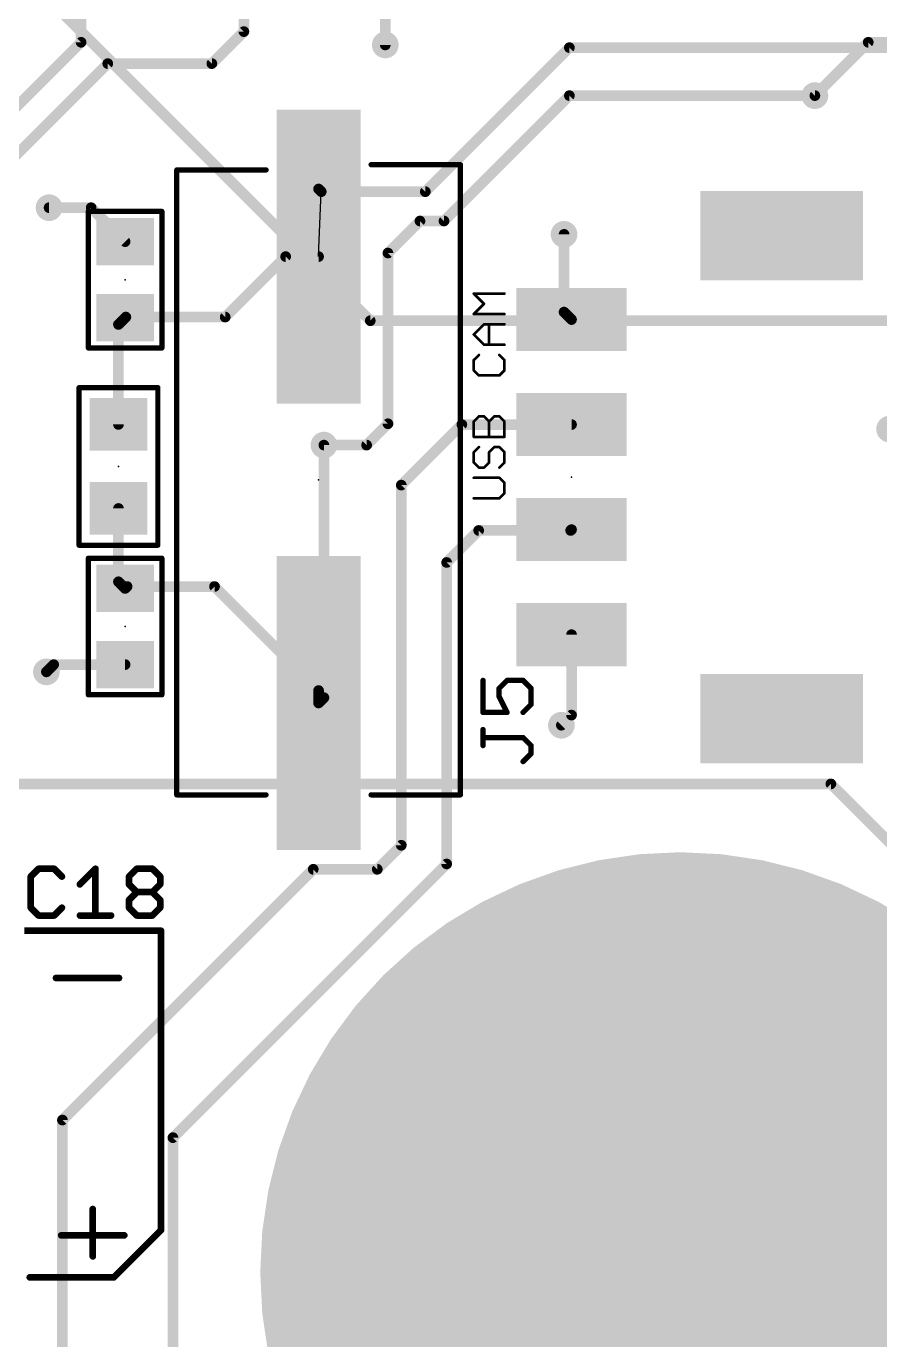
# Model space of a CAD drawing. Extents: x -0.2 to 82.8, y -0.2 to 76.
# Drawn here: x 14.15 to 30.39, y 30.72 to 55.73 of the extents above; entities that cross this region are included whole.
import ezdxf

# ---------------------------------------------------------------- set-up
doc = ezdxf.new("R2010")
doc.units = 0
for name, color, linetype in [('1', 22, 'CONTINUOUS'), ('16', 175, 'CONTINUOUS'), ('18', 82, 'CONTINUOUS'), ('19', 53, 'CONTINUOUS'), ('2', 175, 'CONTINUOUS'), ('20', 7, 'CONTINUOUS'), ('21', 253, 'CONTINUOUS'), ('23', 7, 'CONTINUOUS'), ('25', 253, 'CONTINUOUS'), ('29', 253, 'CONTINUOUS'), ('31', 253, 'CONTINUOUS'), ('41', 22, 'CONTINUOUS')]:
    doc.layers.add(name, color=color, linetype=linetype)

# ---------------------------------------------------------------- blocks, each defined once
blk = doc.blocks.new('RECT')
blk.add_solid([(-0.5, -0.5), (0.5, -0.5), (-0.5, 0.5), (0.5, 0.5)])
blk = doc.blocks.new('ROUNDV')
at = {"const_width": 0.5}
blk.add_lwpolyline([(0, -0.25, 1), (0, 0.25, 1), (0, -0.25)], format="xyb", dxfattribs=at)

msp = doc.modelspace()

# ---------------------------------------------------------------- linework, layer by layer
at = {"layer": '1', "const_width": 0.2032}
for points in [[(15.1892, 55.4228), (15.1892, 60.198)], [(18.288, 55.626), (18.288, 56.5024)], [(20.9804, 56.3814), (20.9804, 55.372)], [(9.906, 50.1396), (15.1892, 55.4228)], [(17.6784, 55.0164), (18.288, 55.626)], [(24.4856, 55.3212), (21.7424, 52.578)], [(31.2928, 55.3212), (24.4856, 55.3212)], [(15.6972, 55.0164), (11.9684, 51.2876)], [(15.6972, 55.0164), (17.6784, 55.0164)], [(24.4856, 54.4068), (22.098, 52.0192)], [(29.1592, 54.4068), (24.4856, 54.4068)], [(19.7612, 52.578), (19.7104, 52.6288)], [(21.7424, 52.578), (19.7612, 52.578)], [(14.5796, 52.2732), (15.3808, 52.2732)], [(15.3808, 52.2732), (16.0274, 51.6266)], [(21.6408, 52.0192), (21.0312, 51.4096)], [(22.098, 52.0192), (21.6408, 52.0192)], [(24.384, 50.2852), (24.384, 51.7652)], [(19.0836, 51.3416), (17.9324, 50.1904)], [(19.7104, 51.3416), (19.0836, 51.3416)], [(21.0312, 51.4096), (21.0312, 48.1584)], [(15.9004, 50.0496), (16.0274, 50.1766)], [(16.0412, 50.1904), (16.0274, 50.1766)], [(17.9324, 50.1904), (16.0412, 50.1904)], [(24.5263, 50.1429), (24.384, 50.2852)], [(15.9004, 48.1456), (15.9004, 50.0496)], [(21.0312, 48.1584), (20.6248, 47.752)], [(22.4381, 48.1429), (21.2852, 46.99)], [(24.5263, 48.1429), (22.4381, 48.1429)], [(19.812, 47.752), (19.812, 42.9432)], [(20.6248, 47.752), (19.812, 47.752)], [(21.2852, 46.99), (21.2852, 40.132)], [(15.9004, 46.5456), (15.9004, 45.1496)], [(22.1488, 45.5168), (22.7584, 46.1264)], [(22.7584, 46.1264), (24.5098, 46.1264)], [(24.5098, 46.1264), (24.5263, 46.1429)], [(22.1488, 39.7764), (22.1488, 45.5168)], [(15.9004, 45.1496), (16.0274, 45.0226)], [(16.0644, 45.0596), (16.0274, 45.0226)], [(17.7292, 45.0596), (16.0644, 45.0596)], [(19.7104, 43.0784), (17.7292, 45.0596)], [(24.5263, 44.1429), (24.5263, 42.6111)], [(14.6674, 43.5726), (14.5288, 43.434)], [(16.0274, 43.5726), (14.6674, 43.5726)], [(19.7104, 42.8416), (19.7104, 43.0784)], [(19.812, 42.9432), (19.7104, 42.8416)], [(24.5263, 42.6111), (24.3332, 42.418)], [(21.2852, 40.132), (20.828, 39.6748)], [(19.6088, 39.6748), (14.8336, 34.8996)], [(16.9373, 34.5649), (22.1488, 39.7764)], [(20.828, 39.6748), (19.6088, 39.6748)], [(14.8336, 34.8996), (14.8336, 28.1432)], [(16.9373, 29.5955), (16.9373, 34.5649)]]:
    msp.add_lwpolyline(points, dxfattribs=at)
at = {"layer": '1', "const_width": 0.1016}
for points in [[(18.2372, 55.626, 1), (18.3388, 55.626)], [(18.3239, 55.5901, 1), (18.2521, 55.6619)], [(15.1384, 55.4228, 1), (15.24, 55.4228)], [(15.2251, 55.3869, 1), (15.1533, 55.4587)], [(20.9296, 55.372, 1), (21.0312, 55.372)], [(24.4856, 55.372, 1), (24.4856, 55.2704)], [(24.5215, 55.2853, 1), (24.4497, 55.3571)], [(15.6972, 55.0672, 1), (15.6972, 54.9656)], [(15.7331, 54.9805, 1), (15.6613, 55.0523)], [(17.6425, 55.0523, 1), (17.7143, 54.9805)], [(17.6784, 54.9656, 1), (17.6784, 55.0672)], [(24.4856, 54.4576, 1), (24.4856, 54.356)], [(24.5215, 54.3709, 1), (24.4497, 54.4427)], [(29.1592, 54.356, 1), (29.1592, 54.4576)], [(19.7463, 52.6647, 1), (19.6745, 52.5929)], [(19.7612, 52.6288, 1), (19.7612, 52.5272)], [(19.7253, 52.5421, 1), (19.7971, 52.6139)], [(21.7065, 52.6139, 1), (21.7783, 52.5421)], [(21.7424, 52.5272, 1), (21.7424, 52.6288)], [(14.5796, 52.324, 1), (14.5796, 52.2224)], [(15.4167, 52.3091, 1), (15.3449, 52.2373)], [(15.3808, 52.2224, 1), (15.3808, 52.324)], [(21.6408, 52.07, 1), (21.6408, 51.9684)], [(21.6767, 51.9833, 1), (21.6049, 52.0551)], [(22.0621, 52.0551, 1), (22.1339, 51.9833)], [(22.098, 51.9684, 1), (22.098, 52.07)], [(24.4348, 51.7652, 1), (24.3332, 51.7652)], [(15.9915, 51.5907, 1), (16.0633, 51.6625)], [(19.0836, 51.3924, 1), (19.0836, 51.2908)], [(19.1195, 51.3057, 1), (19.0477, 51.3775)], [(19.7104, 51.2908, 1), (19.7104, 51.3924)], [(21.082, 51.4096, 1), (20.9804, 51.4096)], [(20.9953, 51.4455, 1), (21.0671, 51.3737)], [(16.0412, 50.2412, 1), (16.0412, 50.1396)], [(16.0633, 50.1407, 1), (15.9915, 50.2125)], [(16.0771, 50.1545, 1), (16.0053, 50.2263)], [(17.8965, 50.2263, 1), (17.9683, 50.1545)], [(17.9324, 50.1396, 1), (17.9324, 50.2412)], [(24.4199, 50.3211, 1), (24.3481, 50.2493)], [(24.3332, 50.2852, 1), (24.4348, 50.2852)], [(15.9512, 50.0496, 1), (15.8496, 50.0496)], [(15.8645, 50.0855, 1), (15.9363, 50.0137)], [(15.9915, 50.2125, 1), (16.0633, 50.1407)], [(24.4904, 50.107, 1), (24.5622, 50.1788)], [(15.8496, 48.1456, 1), (15.9512, 48.1456)], [(20.9804, 48.1584, 1), (21.082, 48.1584)], [(21.0671, 48.1225, 1), (20.9953, 48.1943)], [(22.4381, 48.1937, 1), (22.4381, 48.0921)], [(22.474, 48.107, 1), (22.4022, 48.1788)], [(24.5263, 48.0921, 1), (24.5263, 48.1937)], [(19.8628, 47.752, 1), (19.7612, 47.752)], [(19.812, 47.8028, 1), (19.812, 47.7012)], [(20.5889, 47.7879, 1), (20.6607, 47.7161)], [(20.6248, 47.7012, 1), (20.6248, 47.8028)], [(21.336, 46.99, 1), (21.2344, 46.99)], [(21.2493, 47.0259, 1), (21.3211, 46.9541)], [(15.9512, 46.5456, 1), (15.8496, 46.5456)], [(22.7584, 46.1772, 1), (22.7584, 46.0756)], [(22.7943, 46.0905, 1), (22.7225, 46.1623)], [(24.4739, 46.1623, 1), (24.5457, 46.0905)], [(24.5622, 46.107, 1), (24.4904, 46.1788)], [(24.5098, 46.0756, 1), (24.5098, 46.1772)], [(22.1996, 45.5168, 1), (22.098, 45.5168)], [(22.1129, 45.5527, 1), (22.1847, 45.4809)], [(15.9363, 45.1855, 1), (15.8645, 45.1137)], [(15.8496, 45.1496, 1), (15.9512, 45.1496)], [(15.9915, 45.0585, 1), (16.0633, 44.9867)], [(15.9915, 44.9867, 1), (16.0633, 45.0585)], [(16.0644, 45.1104, 1), (16.0644, 45.0088)], [(16.1003, 45.0237, 1), (16.0285, 45.0955)], [(17.7651, 45.0955, 1), (17.6933, 45.0237)], [(17.7292, 45.0088, 1), (17.7292, 45.1104)], [(24.5771, 44.1429, 1), (24.4755, 44.1429)], [(14.4929, 43.4699, 1), (14.5647, 43.3981)], [(14.6674, 43.6234, 1), (14.6674, 43.5218)], [(14.7033, 43.5367, 1), (14.6315, 43.6085)], [(16.0274, 43.5218, 1), (16.0274, 43.6234)], [(19.7612, 43.0784, 1), (19.6596, 43.0784)], [(19.6745, 43.0425, 1), (19.7463, 43.1143)], [(19.8479, 42.9073, 1), (19.7761, 42.9791)], [(19.6745, 42.8775, 1), (19.7463, 42.8057)], [(19.6596, 42.8416, 1), (19.7612, 42.8416)], [(19.7612, 42.9432, 1), (19.8628, 42.9432)], [(24.4755, 42.6111, 1), (24.5771, 42.6111)], [(24.5622, 42.5752, 1), (24.4904, 42.647)], [(24.2973, 42.4539, 1), (24.3691, 42.3821)], [(21.2344, 40.132, 1), (21.336, 40.132)], [(21.3211, 40.0961, 1), (21.2493, 40.1679)], [(19.6088, 39.7256, 1), (19.6088, 39.624)], [(19.6447, 39.6389, 1), (19.5729, 39.7107)], [(20.828, 39.624, 1), (20.828, 39.7256)], [(22.098, 39.7764, 1), (22.1996, 39.7764)], [(22.1847, 39.7405, 1), (22.1129, 39.8123)], [(20.7921, 39.7107, 1), (20.8639, 39.6389)], [(14.8844, 34.8996, 1), (14.7828, 34.8996)], [(14.7977, 34.9355, 1), (14.8695, 34.8637)], [(16.9881, 34.5649, 1), (16.8865, 34.5649)], [(16.9014, 34.6009, 1), (16.9733, 34.529)]]:
    msp.add_lwpolyline(points, format="xyb", dxfattribs=at)
at = {"layer": '16', "const_width": 0.2032}
for points in [[(20.6946, 50.1206), (14.2748, 56.5404)], [(20.6946, 50.1206), (32.223, 50.1206)], [(12.954, 41.3004), (29.464, 41.3004)], [(29.464, 41.3004), (32.2072, 38.5572)]]:
    msp.add_lwpolyline(points, dxfattribs=at)
at = {"layer": '16', "const_width": 0.1016}
for points in [[(20.6946, 50.1714, 1), (20.6946, 50.0698)], [(20.6587, 50.0847, 1), (20.7305, 50.1565)], [(29.4999, 41.3363, 1), (29.4281, 41.2645)], [(29.464, 41.2496, 1), (29.464, 41.3512)]]:
    msp.add_lwpolyline(points, format="xyb", dxfattribs=at)
at = {"layer": '19'}
msp.add_line((19.7104, 51.3416), (19.7612, 52.578), dxfattribs=at)
at = {"layer": '2', "const_width": 0.2032}
for points in [[(30.1752, 55.4228), (29.1592, 54.4068)], [(30.734, 55.4228), (30.1752, 55.4228)]]:
    msp.add_lwpolyline(points, dxfattribs=at)
at = {"layer": '2', "const_width": 0.1016}
for points in [[(30.1752, 55.4736, 1), (30.1752, 55.372)], [(30.2111, 55.3869, 1), (30.1393, 55.4587)], [(29.1233, 54.4427, 1), (29.1951, 54.3709)]]:
    msp.add_lwpolyline(points, format="xyb", dxfattribs=at)
at = {"layer": '20', "const_width": 8}
msp.add_lwpolyline([(26.6, 28, 1), (26.6, 36, 1), (26.6, 28)], format="xyb", dxfattribs=at)
at = {"layer": '21'}
for points, const_width in [([(17.0104, 41.0916), (17.0104, 52.9916)], 0.1), ([(17.0104, 52.9916), (18.7104, 52.9916)], 0.1), ([(20.7104, 53.0916), (22.4104, 53.0916)], 0.1), ([(22.4104, 53.0916), (22.4104, 41.0916)], 0.1), ([(15.3274, 49.6016), (15.3274, 52.2016)], 0.1), ([(15.3274, 52.2016), (16.7274, 52.2016)], 0.1), ([(16.7274, 52.2016), (16.7274, 49.6016)], 0.1), ([(22.8601, 50.4425), (22.6652, 50.6374)], 0.0508), ([(22.6652, 50.6374), (23.2499, 50.6374)], 0.0508), ([(22.6652, 50.2476), (22.8601, 50.4425)], 0.0508), ([(23.2499, 50.2476), (22.6652, 50.2476)], 0.0508), ([(22.6652, 49.8578), (22.8601, 50.0527)], 0.0508), ([(22.8601, 50.0527), (23.2499, 50.0527)], 0.0508), ([(22.9576, 49.6629), (22.9576, 50.0527)], 0.0508), ([(22.8601, 49.6629), (22.6652, 49.8578)], 0.0508), ([(16.7274, 49.6016), (15.3274, 49.6016)], 0.1), ([(23.2499, 49.6629), (22.8601, 49.6629)], 0.0508), ([(22.7627, 49.468), (22.6652, 49.3706)], 0.0508), ([(22.6652, 49.3706), (22.6652, 49.1757)], 0.0508), ([(23.2499, 49.3706), (23.1525, 49.468)], 0.0508), ([(23.2499, 49.1757), (23.2499, 49.3706)], 0.0508), ([(22.6652, 49.1757), (22.7627, 49.0782)], 0.0508), ([(22.7627, 49.0782), (23.1525, 49.0782)], 0.0508), ([(23.1525, 49.0782), (23.2499, 49.1757)], 0.0508), ([(15.1504, 48.8456), (16.6504, 48.8456)], 0.1), ([(15.1504, 45.8456), (15.1504, 48.8456)], 0.1), ([(16.6504, 48.8456), (16.6504, 45.8456)], 0.1), ([(22.6652, 48.2012), (22.7627, 48.2986)], 0.0508), ([(22.7627, 48.2986), (22.8601, 48.2986)], 0.0508), ([(22.8601, 48.2986), (22.9576, 48.2012)], 0.0508), ([(22.9576, 48.2012), (23.055, 48.2986)], 0.0508), ([(23.055, 48.2986), (23.1525, 48.2986)], 0.0508), ([(23.1525, 48.2986), (23.2499, 48.2012)], 0.0508), ([(22.6652, 47.9088), (22.6652, 48.2012)], 0.0508), ([(22.9576, 47.9088), (22.9576, 48.2012)], 0.0508), ([(23.2499, 48.2012), (23.2499, 47.9088)], 0.0508), ([(23.2499, 47.9088), (22.6652, 47.9088)], 0.0508), ([(22.7627, 47.7139), (22.6652, 47.6165)], 0.0508), ([(22.6652, 47.6165), (22.6652, 47.4216)], 0.0508), ([(22.9576, 47.6165), (23.055, 47.7139)], 0.0508), ([(22.9576, 47.4216), (22.9576, 47.6165)], 0.0508), ([(23.055, 47.7139), (23.1525, 47.7139)], 0.0508), ([(23.1525, 47.7139), (23.2499, 47.6165)], 0.0508), ([(23.2499, 47.6165), (23.2499, 47.4216)], 0.0508), ([(22.6652, 47.4216), (22.7627, 47.3241)], 0.0508), ([(22.7627, 47.3241), (22.8601, 47.3241)], 0.0508), ([(22.8601, 47.3241), (22.9576, 47.4216)], 0.0508), ([(23.2499, 47.4216), (23.1525, 47.3241)], 0.0508), ([(23.1525, 47.1292), (22.6652, 47.1292)], 0.0508), ([(23.2499, 47.0318), (23.1525, 47.1292)], 0.0508), ([(23.2499, 46.8369), (23.2499, 47.0318)], 0.0508), ([(23.1525, 46.7395), (23.2499, 46.8369)], 0.0508), ([(22.6652, 46.7395), (23.1525, 46.7395)], 0.0508), ([(16.6504, 45.8456), (15.1504, 45.8456)], 0.1), ([(15.3274, 42.9976), (15.3274, 45.5976)], 0.1), ([(15.3274, 45.5976), (16.7274, 45.5976)], 0.1), ([(16.7274, 45.5976), (16.7274, 42.9976)], 0.1), ([(16.7274, 42.9976), (15.3274, 42.9976)], 0.1), ([(18.7104, 41.0916), (17.0104, 41.0916)], 0.1), ([(22.4104, 41.0916), (20.7104, 41.0916)], 0.1), ([(16.7112, 38.5044), (14.1112, 38.5044)], 0.127), ([(16.7112, 38.5044), (16.7112, 32.8044)], 0.127), ([(15.9112, 37.6044), (14.7112, 37.6044)], 0.127), ([(15.4112, 32.3044), (15.4112, 33.2044)], 0.127), ([(16.0112, 32.7044), (14.8112, 32.7044)], 0.127), ([(16.7112, 32.8044), (15.8112, 31.9044)], 0.127), ([(15.8112, 31.9044), (14.2112, 31.9044)], 0.127)]:
    msp.add_lwpolyline(points, dxfattribs=dict(at, const_width=const_width))
for points, const_width in [([(17.0354, 52.9916, 1), (16.9854, 52.9916)], 0.05), ([(17.0104, 53.0166, 1), (17.0104, 52.9666)], 0.05), ([(18.7104, 52.9666, 1), (18.7104, 53.0166)], 0.05), ([(20.7104, 53.1166, 1), (20.7104, 53.0666)], 0.05), ([(22.4354, 53.0916, 1), (22.3854, 53.0916)], 0.05), ([(22.4104, 53.0666, 1), (22.4104, 53.1166)], 0.05), ([(15.3524, 52.2016, 1), (15.3024, 52.2016)], 0.05), ([(15.3274, 52.2266, 1), (15.3274, 52.1766)], 0.05), ([(16.7524, 52.2016, 1), (16.7024, 52.2016)], 0.05), ([(16.7274, 52.1766, 1), (16.7274, 52.2266)], 0.05), ([(22.6742, 50.6464, 1), (22.6562, 50.6284)], 0.0254), ([(22.6652, 50.6501, 1), (22.6652, 50.6247)], 0.0254), ([(23.2499, 50.6247, 1), (23.2499, 50.6501)], 0.0254), ([(22.6652, 50.2603, 1), (22.6652, 50.2349)], 0.0254), ([(22.8691, 50.4335, 1), (22.8511, 50.4515)], 0.0254), ([(22.8511, 50.4335, 1), (22.8691, 50.4515)], 0.0254), ([(23.2499, 50.2349, 1), (23.2499, 50.2603)], 0.0254), ([(22.6562, 50.2566, 1), (22.6742, 50.2387)], 0.0254), ([(22.8601, 50.0654, 1), (22.8601, 50.04)], 0.0254), ([(22.8691, 50.0438, 1), (22.8511, 50.0617)], 0.0254), ([(22.9703, 50.0527, 1), (22.9449, 50.0527)], 0.0254), ([(23.2499, 50.04, 1), (23.2499, 50.0654)], 0.0254), ([(22.6742, 49.8668, 1), (22.6562, 49.8489)], 0.0254), ([(22.6562, 49.8668, 1), (22.6742, 49.8489)], 0.0254), ([(15.3274, 49.6266, 1), (15.3274, 49.5766)], 0.05), ([(15.3024, 49.6016, 1), (15.3524, 49.6016)], 0.05), ([(16.7024, 49.6016, 1), (16.7524, 49.6016)], 0.05), ([(16.7274, 49.5766, 1), (16.7274, 49.6266)], 0.05), ([(22.8601, 49.6756, 1), (22.8601, 49.6502)], 0.0254), ([(22.8511, 49.654, 1), (22.8691, 49.6719)], 0.0254), ([(22.9449, 49.6629, 1), (22.9703, 49.6629)], 0.0254), ([(23.2499, 49.6502, 1), (23.2499, 49.6756)], 0.0254), ([(22.6779, 49.3706, 1), (22.6525, 49.3706)], 0.0254), ([(22.6562, 49.3796, 1), (22.6742, 49.3616)], 0.0254), ([(22.7716, 49.4591, 1), (22.7537, 49.477)], 0.0254), ([(23.1614, 49.477, 1), (23.1435, 49.4591)], 0.0254), ([(23.2626, 49.3706, 1), (23.2372, 49.3706)], 0.0254), ([(23.2409, 49.3616, 1), (23.2589, 49.3796)], 0.0254), ([(22.6742, 49.1847, 1), (22.6562, 49.1667)], 0.0254), ([(22.6525, 49.1757, 1), (22.6779, 49.1757)], 0.0254), ([(22.7627, 49.0909, 1), (22.7627, 49.0655)], 0.0254), ([(22.7537, 49.0693, 1), (22.7716, 49.0872)], 0.0254), ([(23.1435, 49.0872, 1), (23.1614, 49.0693)], 0.0254), ([(23.1525, 49.0655, 1), (23.1525, 49.0909)], 0.0254), ([(23.2372, 49.1757, 1), (23.2626, 49.1757)], 0.0254), ([(23.2589, 49.1667, 1), (23.2409, 49.1847)], 0.0254), ([(15.1504, 48.8706, 1), (15.1504, 48.8206)], 0.05), ([(15.1754, 48.8456, 1), (15.1254, 48.8456)], 0.05), ([(16.6754, 48.8456, 1), (16.6254, 48.8456)], 0.05), ([(16.6504, 48.8206, 1), (16.6504, 48.8706)], 0.05), ([(22.7627, 48.3113, 1), (22.7627, 48.2859)], 0.0254), ([(22.7716, 48.2897, 1), (22.7537, 48.3076)], 0.0254), ([(22.8691, 48.3076, 1), (22.8511, 48.2897)], 0.0254), ([(22.8601, 48.2859, 1), (22.8601, 48.3113)], 0.0254), ([(23.055, 48.3113, 1), (23.055, 48.2859)], 0.0254), ([(23.064, 48.2897, 1), (23.046, 48.3076)], 0.0254), ([(23.1614, 48.3076, 1), (23.1435, 48.2897)], 0.0254), ([(23.1525, 48.2859, 1), (23.1525, 48.3113)], 0.0254), ([(22.6779, 48.2012, 1), (22.6525, 48.2012)], 0.0254), ([(22.6562, 48.2102, 1), (22.6742, 48.1922)], 0.0254), ([(22.9703, 48.2012, 1), (22.9449, 48.2012)], 0.0254), ([(22.9486, 48.2102, 1), (22.9665, 48.1922)], 0.0254), ([(22.9486, 48.1922, 1), (22.9665, 48.2102)], 0.0254), ([(23.2626, 48.2012, 1), (23.2372, 48.2012)], 0.0254), ([(23.2409, 48.1922, 1), (23.2589, 48.2102)], 0.0254), ([(22.6652, 47.9215, 1), (22.6652, 47.8961)], 0.0254), ([(22.6525, 47.9088, 1), (22.6779, 47.9088)], 0.0254), ([(22.9449, 47.9088, 1), (22.9703, 47.9088)], 0.0254), ([(23.2372, 47.9088, 1), (23.2626, 47.9088)], 0.0254), ([(23.2499, 47.8961, 1), (23.2499, 47.9215)], 0.0254), ([(22.6779, 47.6165, 1), (22.6525, 47.6165)], 0.0254), ([(22.6562, 47.6255, 1), (22.6742, 47.6075)], 0.0254), ([(22.7716, 47.705, 1), (22.7537, 47.7229)], 0.0254), ([(22.9703, 47.6165, 1), (22.9449, 47.6165)], 0.0254), ([(22.9486, 47.6255, 1), (22.9665, 47.6075)], 0.0254), ([(23.055, 47.7266, 1), (23.055, 47.7012)], 0.0254), ([(23.064, 47.705, 1), (23.046, 47.7229)], 0.0254), ([(23.1614, 47.7229, 1), (23.1435, 47.705)], 0.0254), ([(23.1525, 47.7012, 1), (23.1525, 47.7266)], 0.0254), ([(23.2626, 47.6165, 1), (23.2372, 47.6165)], 0.0254), ([(23.2409, 47.6075, 1), (23.2589, 47.6255)], 0.0254), ([(22.6742, 47.4306, 1), (22.6562, 47.4126)], 0.0254), ([(22.6525, 47.4216, 1), (22.6779, 47.4216)], 0.0254), ([(22.7627, 47.3368, 1), (22.7627, 47.3114)], 0.0254), ([(22.7537, 47.3152, 1), (22.7716, 47.3331)], 0.0254), ([(22.8511, 47.3331, 1), (22.8691, 47.3152)], 0.0254), ([(22.8601, 47.3114, 1), (22.8601, 47.3368)], 0.0254), ([(22.9449, 47.4216, 1), (22.9703, 47.4216)], 0.0254), ([(22.9665, 47.4126, 1), (22.9486, 47.4306)], 0.0254), ([(23.1435, 47.3331, 1), (23.1614, 47.3152)], 0.0254), ([(23.2372, 47.4216, 1), (23.2626, 47.4216)], 0.0254), ([(23.2589, 47.4126, 1), (23.2409, 47.4306)], 0.0254), ([(22.6652, 47.1419, 1), (22.6652, 47.1165)], 0.0254), ([(23.1614, 47.1382, 1), (23.1435, 47.1203)], 0.0254), ([(23.1525, 47.1165, 1), (23.1525, 47.1419)], 0.0254), ([(23.2626, 47.0318, 1), (23.2372, 47.0318)], 0.0254), ([(23.2409, 47.0228, 1), (23.2589, 47.0408)], 0.0254), ([(23.2372, 46.8369, 1), (23.2626, 46.8369)], 0.0254), ([(23.2589, 46.8279, 1), (23.2409, 46.8459)], 0.0254), ([(22.6652, 46.7522, 1), (22.6652, 46.7268)], 0.0254), ([(23.1435, 46.7484, 1), (23.1614, 46.7305)], 0.0254), ([(23.1525, 46.7268, 1), (23.1525, 46.7522)], 0.0254), ([(15.1504, 45.8706, 1), (15.1504, 45.8206)], 0.05), ([(15.1254, 45.8456, 1), (15.1754, 45.8456)], 0.05), ([(16.6254, 45.8456, 1), (16.6754, 45.8456)], 0.05), ([(16.6504, 45.8206, 1), (16.6504, 45.8706)], 0.05), ([(15.3524, 45.5976, 1), (15.3024, 45.5976)], 0.05), ([(15.3274, 45.6226, 1), (15.3274, 45.5726)], 0.05), ([(16.7524, 45.5976, 1), (16.7024, 45.5976)], 0.05), ([(16.7274, 45.5726, 1), (16.7274, 45.6226)], 0.05), ([(15.3274, 43.0226, 1), (15.3274, 42.9726)], 0.05), ([(15.3024, 42.9976, 1), (15.3524, 42.9976)], 0.05), ([(16.7024, 42.9976, 1), (16.7524, 42.9976)], 0.05), ([(16.7274, 42.9726, 1), (16.7274, 43.0226)], 0.05), ([(17.0104, 41.1166, 1), (17.0104, 41.0666)], 0.05), ([(16.9854, 41.0916, 1), (17.0354, 41.0916)], 0.05), ([(18.7104, 41.0666, 1), (18.7104, 41.1166)], 0.05), ([(20.7104, 41.1166, 1), (20.7104, 41.0666)], 0.05), ([(22.3854, 41.0916, 1), (22.4354, 41.0916)], 0.05), ([(22.4104, 41.0666, 1), (22.4104, 41.1166)], 0.05), ([(16.743, 38.5044, 1), (16.6795, 38.5044)], 0.0635), ([(16.7112, 38.4727, 1), (16.7112, 38.5362)], 0.0635), ([(14.7112, 37.6362, 1), (14.7112, 37.5726)], 0.0635), ([(15.9112, 37.5726, 1), (15.9112, 37.6362)], 0.0635), ([(15.443, 33.2044, 1), (15.3795, 33.2044)], 0.0635), ([(14.8112, 32.7362, 1), (14.8112, 32.6726)], 0.0635), ([(16.0112, 32.6726, 1), (16.0112, 32.7362)], 0.0635), ([(16.6795, 32.8044, 1), (16.743, 32.8044)], 0.0635), ([(16.7337, 32.7819, 1), (16.6887, 32.8269)], 0.0635), ([(15.3795, 32.3044, 1), (15.443, 32.3044)], 0.0635), ([(14.2112, 31.9362, 1), (14.2112, 31.8727)], 0.0635), ([(15.7887, 31.9269, 1), (15.8337, 31.8819)], 0.0635), ([(15.8112, 31.8727, 1), (15.8112, 31.9362)], 0.0635)]:
    msp.add_lwpolyline(points, format="xyb", dxfattribs=dict(at, const_width=const_width))
at = {"layer": '23'}
for p in [(16.0274, 50.9016), (15.9004, 47.3456), (19.7104, 47.0916), (24.5263, 47.1429), (16.0274, 44.2976)]:
    msp.add_point(p, dxfattribs=at)
at = {"layer": '25'}
for points, const_width in [([(22.8412, 43.2715), (22.8412, 42.6614)], 0.1016), ([(23.1463, 43.119), (23.2988, 43.2715)], 0.1016), ([(23.2988, 43.2715), (23.6039, 43.2715)], 0.1016), ([(23.6039, 43.2715), (23.7564, 43.119)], 0.1016), ([(23.1463, 42.9665), (23.1463, 43.119)], 0.1016), ([(23.7564, 43.119), (23.7564, 42.8139)], 0.1016), ([(23.2988, 42.6614), (23.1463, 42.9665)], 0.1016), ([(23.7564, 42.8139), (23.6039, 42.6614)], 0.1016), ([(22.8412, 42.6614), (23.2988, 42.6614)], 0.1016), ([(22.8412, 42.031), (22.8412, 42.336)], 0.1016), ([(23.6039, 42.1835), (22.8412, 42.1835)], 0.1016), ([(23.7564, 42.031), (23.6039, 42.1835)], 0.1016), ([(23.7564, 41.8784), (23.7564, 42.031)], 0.1016), ([(23.6039, 41.7259), (23.7564, 41.8784)], 0.1016), ([(14.379, 39.6845), (14.2307, 39.5362)], 0.127), ([(14.2307, 39.5362), (14.2307, 38.943)], 0.127), ([(14.6756, 39.6845), (14.379, 39.6845)], 0.127), ([(14.8239, 39.5362), (14.6756, 39.6845)], 0.127), ([(15.1662, 39.3879), (15.4628, 39.6845)], 0.127), ([(15.4628, 39.6845), (15.4628, 38.7947)], 0.127), ([(16.1017, 39.5362), (16.25, 39.6845)], 0.127), ([(16.1017, 39.3879), (16.1017, 39.5362)], 0.127), ([(16.25, 39.6845), (16.5466, 39.6845)], 0.127), ([(16.5466, 39.6845), (16.6949, 39.5362)], 0.127), ([(16.6949, 39.5362), (16.6949, 39.3879)], 0.127), ([(16.25, 39.2396), (16.1017, 39.3879)], 0.127), ([(16.1017, 39.0913), (16.25, 39.2396)], 0.127), ([(16.25, 39.2396), (16.5466, 39.2396)], 0.127), ([(16.6949, 39.3879), (16.5466, 39.2396)], 0.127), ([(16.5466, 39.2396), (16.6949, 39.0913)], 0.127), ([(16.1017, 38.943), (16.1017, 39.0913)], 0.127), ([(16.6949, 39.0913), (16.6949, 38.943)], 0.127), ([(14.2307, 38.943), (14.379, 38.7947)], 0.127), ([(14.379, 38.7947), (14.6756, 38.7947)], 0.127), ([(14.6756, 38.7947), (14.8239, 38.943)], 0.127), ([(15.1662, 38.7947), (15.7594, 38.7947)], 0.127), ([(16.25, 38.7947), (16.1017, 38.943)], 0.127), ([(16.5466, 38.7947), (16.25, 38.7947)], 0.127), ([(16.6949, 38.943), (16.5466, 38.7947)], 0.127)]:
    msp.add_lwpolyline(points, dxfattribs=dict(at, const_width=const_width))
for points, const_width in [([(22.8666, 43.2715, 1), (22.8158, 43.2715)], 0.0508), ([(23.2988, 43.2969, 1), (23.2988, 43.2461)], 0.0508), ([(23.3168, 43.2536, 1), (23.2809, 43.2895)], 0.0508), ([(23.6219, 43.2895, 1), (23.5859, 43.2536)], 0.0508), ([(23.6039, 43.2461, 1), (23.6039, 43.2969)], 0.0508), ([(23.1283, 43.137, 1), (23.1643, 43.101)], 0.0508), ([(23.1717, 43.119, 1), (23.1209, 43.119)], 0.0508), ([(23.7818, 43.119, 1), (23.731, 43.119)], 0.0508), ([(23.7385, 43.101, 1), (23.7744, 43.137)], 0.0508), ([(23.169, 42.9778, 1), (23.1236, 42.9551)], 0.0508), ([(23.1209, 42.9665, 1), (23.1717, 42.9665)], 0.0508), ([(23.731, 42.8139, 1), (23.7818, 42.8139)], 0.0508), ([(23.7744, 42.796, 1), (23.7385, 42.8319)], 0.0508), ([(22.8412, 42.6868, 1), (22.8412, 42.636)], 0.0508), ([(22.8158, 42.6614, 1), (22.8666, 42.6614)], 0.0508), ([(23.2761, 42.6501, 1), (23.3215, 42.6728)], 0.0508), ([(23.2988, 42.636, 1), (23.2988, 42.6868)], 0.0508), ([(23.5859, 42.6794, 1), (23.6219, 42.6435)], 0.0508), ([(22.8666, 42.336, 1), (22.8158, 42.336)], 0.0508), ([(22.8412, 42.2089, 1), (22.8412, 42.1581)], 0.0508), ([(22.8158, 42.031, 1), (22.8666, 42.031)], 0.0508), ([(23.6219, 42.2015, 1), (23.5859, 42.1655)], 0.0508), ([(23.6039, 42.1581, 1), (23.6039, 42.2089)], 0.0508), ([(23.7818, 42.031, 1), (23.731, 42.031)], 0.0508), ([(23.7385, 42.013, 1), (23.7744, 42.0489)], 0.0508), ([(23.5859, 41.7439, 1), (23.6219, 41.7079)], 0.0508), ([(23.731, 41.8784, 1), (23.7818, 41.8784)], 0.0508), ([(23.7744, 41.8605, 1), (23.7385, 41.8964)], 0.0508), ([(14.2625, 39.5362, 1), (14.1989, 39.5362)], 0.0635), ([(14.2082, 39.5586, 1), (14.2532, 39.5137)], 0.0635), ([(14.379, 39.7162, 1), (14.379, 39.6527)], 0.0635), ([(14.4014, 39.662, 1), (14.3565, 39.7069)], 0.0635), ([(14.698, 39.7069, 1), (14.6531, 39.662)], 0.0635), ([(14.6756, 39.6527, 1), (14.6756, 39.7162)], 0.0635), ([(14.8014, 39.5137, 1), (14.8463, 39.5586)], 0.0635), ([(15.4946, 39.6845, 1), (15.4311, 39.6845)], 0.0635), ([(15.4853, 39.662, 1), (15.4404, 39.7069)], 0.0635), ([(16.1335, 39.5362, 1), (16.07, 39.5362)], 0.0635), ([(16.0793, 39.5586, 1), (16.1242, 39.5137)], 0.0635), ([(16.25, 39.7162, 1), (16.25, 39.6527)], 0.0635), ([(16.2725, 39.662, 1), (16.2276, 39.7069)], 0.0635), ([(16.5691, 39.7069, 1), (16.5242, 39.662)], 0.0635), ([(16.5466, 39.6527, 1), (16.5466, 39.7162)], 0.0635), ([(16.7267, 39.5362, 1), (16.6632, 39.5362)], 0.0635), ([(16.6725, 39.5137, 1), (16.7174, 39.5586)], 0.0635), ([(15.1438, 39.4103, 1), (15.1887, 39.3654)], 0.0635), ([(16.1242, 39.4103, 1), (16.0793, 39.3654)], 0.0635), ([(16.07, 39.3879, 1), (16.1335, 39.3879)], 0.0635), ([(16.25, 39.2713, 1), (16.25, 39.2078)], 0.0635), ([(16.2725, 39.2171, 1), (16.2276, 39.262)], 0.0635), ([(16.2276, 39.2171, 1), (16.2725, 39.262)], 0.0635), ([(16.5691, 39.262, 1), (16.5242, 39.2171)], 0.0635), ([(16.5242, 39.262, 1), (16.5691, 39.2171)], 0.0635), ([(16.5466, 39.2078, 1), (16.5466, 39.2713)], 0.0635), ([(16.6632, 39.3879, 1), (16.7267, 39.3879)], 0.0635), ([(16.7174, 39.3654, 1), (16.6725, 39.4103)], 0.0635), ([(16.1335, 39.0913, 1), (16.07, 39.0913)], 0.0635), ([(16.0793, 39.1137, 1), (16.1242, 39.0688)], 0.0635), ([(16.7267, 39.0913, 1), (16.6632, 39.0913)], 0.0635), ([(16.6725, 39.0688, 1), (16.7174, 39.1137)], 0.0635), ([(14.1989, 38.943, 1), (14.2625, 38.943)], 0.0635), ([(14.2532, 38.9654, 1), (14.2082, 38.9205)], 0.0635), ([(14.379, 38.8265, 1), (14.379, 38.7629)], 0.0635), ([(14.3565, 38.7722, 1), (14.4014, 38.8172)], 0.0635), ([(14.6531, 38.8172, 1), (14.698, 38.7722)], 0.0635), ([(14.6756, 38.7629, 1), (14.6756, 38.8265)], 0.0635), ([(14.8463, 38.9205, 1), (14.8014, 38.9654)], 0.0635), ([(15.1662, 38.8265, 1), (15.1662, 38.7629)], 0.0635), ([(15.4311, 38.7947, 1), (15.4946, 38.7947)], 0.0635), ([(15.7594, 38.7629, 1), (15.7594, 38.8265)], 0.0635), ([(16.1242, 38.9654, 1), (16.0793, 38.9205)], 0.0635), ([(16.07, 38.943, 1), (16.1335, 38.943)], 0.0635), ([(16.25, 38.8265, 1), (16.25, 38.7629)], 0.0635), ([(16.2276, 38.7722, 1), (16.2725, 38.8172)], 0.0635), ([(16.5242, 38.8172, 1), (16.5691, 38.7722)], 0.0635), ([(16.5466, 38.7629, 1), (16.5466, 38.8265)], 0.0635), ([(16.6632, 38.943, 1), (16.7267, 38.943)], 0.0635), ([(16.7174, 38.9205, 1), (16.6725, 38.9654)], 0.0635)]:
    msp.add_lwpolyline(points, format="xyb", dxfattribs=dict(at, const_width=const_width))
at = {"layer": '41', "const_width": 8}
msp.add_lwpolyline([(26.6, 28, 1), (26.6, 36, 1), (26.6, 28)], format="xyb", dxfattribs=at)

# ---------------------------------------------------------------- block references
at = {"layer": '1', "rotation": 270}
for p, xscale, yscale in [((19.7104, 51.3416), 5.5, 1.5), ((28.5263, 51.7429), 1.6, 3), ((24.5263, 50.1429), 1.1, 2), ((24.5263, 48.1429), 1.1, 2), ((24.5263, 46.1429), 1.1, 2), ((19.7104, 42.8416), 5.5, 1.5), ((24.5263, 44.1429), 1.1, 2), ((28.5263, 42.5429), 1.6, 3)]:
    msp.add_blockref('RECT', p, dxfattribs=dict(at, xscale=xscale, yscale=yscale))
at = {"layer": '1'}
for p, xscale, rotation in [((16.0274, 51.6266), 0.8, 270), ((16.0274, 50.1766), 0.8, 270), ((15.9004, 48.1456), 0.9, 270), ((15.9004, 46.5456), 0.9, 270), ((16.0274, 45.0226), 0.8, 90), ((16.0274, 43.5726), 0.8, 90)]:
    msp.add_blockref('RECT', p, dxfattribs=dict(at, xscale=xscale, rotation=rotation))
at = {"layer": '18', "xscale": 0.508, "yscale": 0.508}
for p in [(20.9804, 55.372), (20.9804, 55.372), (20.9804, 55.372), (20.9804, 55.372), (29.1592, 54.4068), (29.1592, 54.4068), (29.1592, 54.4068), (29.1592, 54.4068), (14.5796, 52.2732), (14.5796, 52.2732), (14.5796, 52.2732), (14.5796, 52.2732), (24.384, 51.7652), (24.384, 51.7652), (24.384, 51.7652), (24.384, 51.7652), (30.5816, 48.0568), (30.5816, 48.0568), (30.5816, 48.0568), (30.5816, 48.0568), (19.812, 47.752), (19.812, 47.752), (19.812, 47.752), (19.812, 47.752), (14.5288, 43.434), (14.5288, 43.434), (14.5288, 43.434), (14.5288, 43.434), (24.3332, 42.418), (24.3332, 42.418), (24.3332, 42.418), (24.3332, 42.418)]:
    msp.add_blockref('ROUNDV', p, dxfattribs=at)
at = {"layer": '29'}
for p, xscale, yscale, rotation in [((19.7104, 51.3416), 5.6016, 1.6016, 270), ((28.5263, 51.7429), 1.7016, 3.1016, 270), ((16.0274, 51.6266), 0.9016, 1.1016, 270), ((16.0274, 50.1766), 0.9016, 1.1016, 270), ((24.5263, 50.1429), 1.2016, 2.1016, 270), ((15.9004, 48.1456), 1.0016, 1.1016, 270), ((24.5263, 48.1429), 1.2016, 2.1016, 270), ((15.9004, 46.5456), 1.0016, 1.1016, 270), ((24.5263, 46.1429), 1.2016, 2.1016, 270), ((19.7104, 42.8416), 5.6016, 1.6016, 270), ((16.0274, 45.0226), 0.9016, 1.1016, 90), ((24.5263, 44.1429), 1.2016, 2.1016, 270), ((16.0274, 43.5726), 0.9016, 1.1016, 90), ((28.5263, 42.5429), 1.7016, 3.1016, 270)]:
    msp.add_blockref('RECT', p, dxfattribs=dict(at, xscale=xscale, yscale=yscale, rotation=rotation))
at = {"layer": '31', "rotation": 270}
for p, xscale, yscale in [((19.7104, 51.3416), 5.5, 1.5), ((28.5263, 51.7429), 1.6, 3), ((24.5263, 50.1429), 1.1, 2), ((24.5263, 48.1429), 1.1, 2), ((24.5263, 46.1429), 1.1, 2), ((19.7104, 42.8416), 5.5, 1.5), ((24.5263, 44.1429), 1.1, 2), ((28.5263, 42.5429), 1.6, 3)]:
    msp.add_blockref('RECT', p, dxfattribs=dict(at, xscale=xscale, yscale=yscale))
at = {"layer": '31'}
for p, xscale, rotation in [((16.0274, 51.6266), 0.8, 270), ((16.0274, 50.1766), 0.8, 270), ((15.9004, 48.1456), 0.9, 270), ((15.9004, 46.5456), 0.9, 270), ((16.0274, 45.0226), 0.8, 90), ((16.0274, 43.5726), 0.8, 90)]:
    msp.add_blockref('RECT', p, dxfattribs=dict(at, xscale=xscale, rotation=rotation))

doc.saveas('drawing.dxf')
